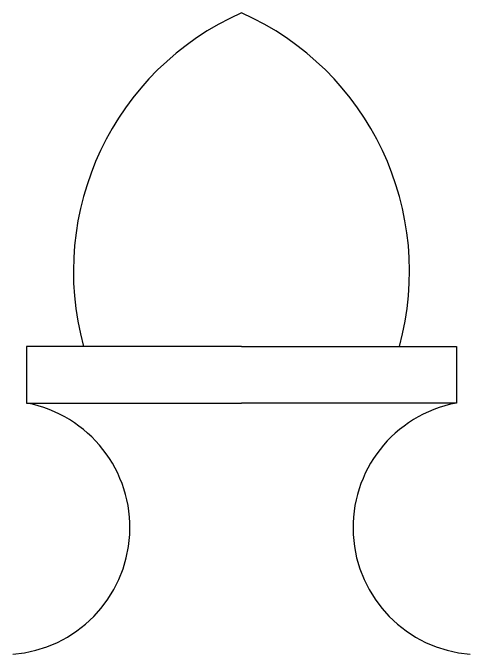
# Model space of a CAD drawing. Header units: millimetres. Extents: x 1931 to 30327, y -2374 to 17555.
# Drawn here: x 12933.3 to 13056.3, y 3341.3 to 3513.7 of the extents above; entities that cross this region are included whole.
import ezdxf

# ---------------------------------------------------------------- set-up
doc = ezdxf.new("R2010")
doc.units = ezdxf.units.MM

msp = doc.modelspace()

# ---------------------------------------------------------------- linework, layer by layer
at = {"color": 4, "linetype": 'ByBlock', "lineweight": -2}
for p, q in [((12994.78, 3424.04), (12937, 3424.04)), ((12937, 3424.04), (12937, 3408.81)), ((12994.78, 3424.04), (13052.55, 3424.04)), ((13052.55, 3424.04), (13052.55, 3408.81)), ((12937, 3408.81), (12994.78, 3408.81)), ((13052.55, 3408.81), (12994.78, 3408.81))]:
    msp.add_line(p, q, dxfattribs=at)
for centre, radius, start, end in [((13025.62, 3444.24), 76.03, 113.9319, 195.4128), ((12963.93, 3444.24), 76.03, 344.5872, 66.0681), ((12930.67, 3375.29), 34.11, 274.3996, 79.3065), ((13058.88, 3375.29), 34.11, 100.6935, 265.6004)]:
    msp.add_arc(centre, radius, start, end, dxfattribs=at)

doc.saveas('drawing.dxf')
